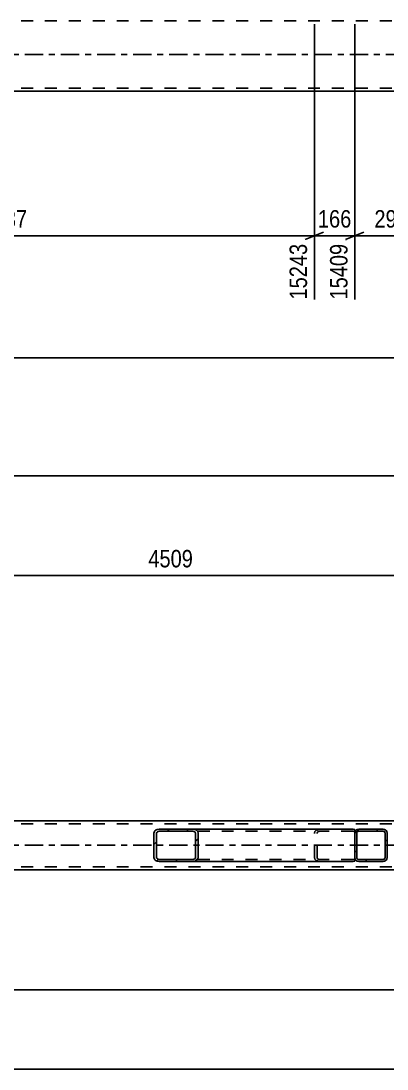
# Model space of a CAD drawing. Header units: millimetres. Extents: x -167 to 1022, y -666 to 175.
# Drawn here: x 521.6 to 581.6, y -293.9 to -122.1 of the extents above; entities that cross this region are included whole.
import ezdxf

# ---------------------------------------------------------------- set-up
doc = ezdxf.new("R2010")
doc.units = ezdxf.units.MM
doc.linetypes.add('DXK_LINE_DOT2', pattern=[3.9198, 1.9599, -1.9599])
doc.linetypes.add('DXK_LINE_DOT3', pattern=[5.9187, 2.979, -0.9799, 0.9799, -0.9799])
doc.styles.add('Arial Narrow', font='ARIALN.TTF', dxfattribs={"height": 0.2})

# ---------------------------------------------------------------- blocks, each defined once
blk = doc.blocks.new('Part-389677493-1498 - 1175')
at = {"color": 7, "linetype": 'DXK_LINE_DOT2'}
for p, q in [((798, -122.08), (-40, -122.08)), ((798, -133.12), (-40, -133.12))]:
    blk.add_line(p, q, dxfattribs=at)
at = {"color": 7, "linetype": 'DXK_LINE_DOT3'}
blk.add_line((-40, -127.6), (798, -127.6), dxfattribs=at)
at = {"color": 2, "linetype": 'Continuous'}
blk.add_line((793.2, -133.6), (235.15, -133.6), dxfattribs=at)
blk = doc.blocks.new('Part-389677493-41481 - 41460')
at = {"linetype": 'Continuous'}
h = blk.add_hatch(dxfattribs=at)
h.set_pattern_fill('', scale=0.7, style=0, pattern_type=0)
h.set_pattern_definition([(45, (581.2462, -259.805), (-1.57154, 1.57154), [])])
h.paths.add_polyline_path([(581, -259.85), (581.25, -259.8), (581.45, -259.67), (581.59, -259.46), (581.64, -259.21), (581.64, -255.21), (581.59, -254.97), (581.45, -254.76), (581.25, -254.62), (581, -254.57), (577, -254.57), (576.76, -254.62), (576.55, -254.76), (576.41, -254.97), (576.36, -255.21), (576.36, -259.21), (576.41, -259.46), (576.55, -259.67), (576.76, -259.8), (577, -259.85)])
h.paths.add_polyline_path([(576.88, -259.51), (576.78, -259.44), (576.71, -259.34), (576.68, -259.21), (576.68, -255.21), (576.71, -255.09), (576.78, -254.99), (576.88, -254.92), (577, -254.89), (581, -254.89), (581.12, -254.92), (581.23, -254.99), (581.3, -255.09), (581.32, -255.21), (581.32, -259.21), (581.3, -259.34), (581.23, -259.44), (581.12, -259.51), (581, -259.53), (577, -259.53)])
at = {"color": 7, "linetype": 'DXK_LINE_DOT2'}
for p, q in [((576.36, -255.21), (576.41, -254.97)), ((576.36, -259.21), (576.36, -255.21)), ((576.71, -255.09), (576.68, -255.21)), ((576.68, -259.21), (576.68, -255.21)), ((576.76, -254.62), (577, -254.57)), ((577, -254.89), (576.88, -254.92)), ((577, -254.57), (581, -254.57)), ((577, -254.89), (581, -254.89)), ((581, -254.57), (581.25, -254.62)), ((581.12, -254.92), (581, -254.89)), ((581.32, -255.21), (581.3, -255.09)), ((581.32, -259.21), (581.32, -255.21)), ((581.59, -254.97), (581.64, -255.21)), ((581.64, -259.21), (581.64, -255.21)), ((576.41, -259.46), (576.36, -259.21)), ((576.68, -259.21), (576.71, -259.34)), ((581.3, -259.34), (581.32, -259.21)), ((581.64, -259.21), (581.59, -259.46)), ((577, -259.85), (576.76, -259.8)), ((576.88, -259.51), (577, -259.53)), ((577, -259.53), (581, -259.53)), ((577, -259.85), (581, -259.85)), ((581, -259.53), (581.12, -259.51)), ((581.25, -259.8), (581, -259.85))]:
    blk.add_line(p, q, dxfattribs=at)
at = {"color": 2, "linetype": 'Continuous'}
for p, q in [((576.41, -254.97), (576.36, -255.21)), ((576.36, -259.21), (576.36, -255.21)), ((576.68, -255.21), (576.71, -255.09)), ((576.68, -259.21), (576.68, -255.21)), ((577, -254.57), (576.76, -254.62)), ((576.88, -254.92), (577, -254.89)), ((577, -254.57), (581, -254.57)), ((577, -254.89), (581, -254.89)), ((581.25, -254.62), (581, -254.57)), ((581, -254.89), (581.12, -254.92)), ((581.3, -255.09), (581.32, -255.21)), ((581.32, -259.21), (581.32, -255.21)), ((581.64, -255.21), (581.59, -254.97)), ((581.64, -259.21), (581.64, -255.21)), ((576.36, -259.21), (576.41, -259.46)), ((576.71, -259.34), (576.68, -259.21)), ((581.32, -259.21), (581.3, -259.34)), ((581.59, -259.46), (581.64, -259.21)), ((576.76, -259.8), (577, -259.85)), ((577, -259.53), (576.88, -259.51)), ((577, -259.53), (581, -259.53)), ((577, -259.85), (581, -259.85)), ((581.12, -259.51), (581, -259.53)), ((581, -259.85), (581.25, -259.8))]:
    blk.add_line(p, q, dxfattribs=at)
at = {"color": 7, "linetype": 'DXK_LINE_DOT2'}
for centre, radius, start, end in [((577, -255.21), 0.64, 112.5, 157.5), ((577, -255.21), 0.32, 112.5, 157.5), ((581, -255.21), 0.32, 22.5, 67.5), ((581, -255.21), 0.64, 22.5, 67.5), ((577, -259.21), 0.32, 202.5, 247.5), ((581, -259.21), 0.32, 292.5, 337.5), ((577, -259.21), 0.64, 202.5, 247.5), ((581, -259.21), 0.64, 292.5, 337.5)]:
    blk.add_arc(centre, radius, start, end, dxfattribs=at)
at = {"color": 2, "linetype": 'Continuous'}
for centre, radius, start, end in [((577, -255.21), 0.64, 112.5, 157.5), ((577, -255.21), 0.32, 112.5, 157.5), ((581, -255.21), 0.32, 22.5, 67.5), ((581, -255.21), 0.64, 22.5, 67.5), ((577, -259.21), 0.32, 202.5, 247.5), ((581, -259.21), 0.32, 292.5, 337.5), ((577, -259.21), 0.64, 202.5, 247.5), ((581, -259.21), 0.64, 292.5, 337.5)]:
    blk.add_arc(centre, radius, start, end, dxfattribs=at)
blk = doc.blocks.new('Part-389677493-41489 - 41460')
at = {"linetype": 'Continuous'}
h = blk.add_hatch(dxfattribs=at)
h.set_pattern_fill('', scale=0.7, style=0, pattern_type=0)
h.set_pattern_definition([(45, (550.147, -259.805), (-1.57154, 1.57154), [])])
h.paths.add_polyline_path([(549.81, -259.85), (550.15, -259.8), (550.43, -259.67), (550.62, -259.46), (550.69, -259.21), (550.69, -255.21), (550.62, -254.97), (550.43, -254.76), (550.15, -254.62), (549.81, -254.57), (544.32, -254.57), (543.98, -254.62), (543.7, -254.76), (543.51, -254.97), (543.44, -255.21), (543.44, -259.21), (543.51, -259.46), (543.7, -259.67), (543.98, -259.8), (544.32, -259.85)])
h.paths.add_polyline_path([(544.15, -259.51), (544.01, -259.44), (543.91, -259.34), (543.88, -259.21), (543.88, -255.21), (543.91, -255.09), (544.01, -254.99), (544.15, -254.92), (544.32, -254.89), (549.81, -254.89), (549.98, -254.92), (550.12, -254.99), (550.22, -255.09), (550.25, -255.21), (550.25, -259.21), (550.22, -259.34), (550.12, -259.44), (549.98, -259.51), (549.81, -259.53), (544.32, -259.53)])
at = {"color": 2, "linetype": 'Continuous'}
for p, q in [((543.51, -254.97), (543.44, -255.21)), ((543.44, -259.21), (543.44, -255.21)), ((543.88, -255.21), (543.91, -255.09)), ((543.88, -259.21), (543.88, -255.21)), ((544.32, -254.57), (543.98, -254.62)), ((544.15, -254.92), (544.32, -254.89)), ((544.32, -254.57), (549.81, -254.57)), ((544.32, -254.89), (549.81, -254.89)), ((576.1, -254.57), (549.81, -254.57)), ((550.15, -254.62), (549.81, -254.57)), ((549.81, -254.89), (549.98, -254.92)), ((550.22, -255.09), (550.25, -255.21)), ((550.25, -259.21), (550.25, -255.21)), ((550.69, -255.21), (550.62, -254.97)), ((550.69, -259.21), (550.69, -255.21)), ((576.1, -254.57), (576.36, -254.61)), ((576.36, -254.61), (576.36, -254.62)), ((576.36, -254.62), (576.36, -254.76)), ((576.36, -254.76), (576.36, -255.21)), ((543.44, -259.21), (543.51, -259.46)), ((543.91, -259.34), (543.88, -259.21)), ((550.25, -259.21), (550.22, -259.34)), ((550.62, -259.46), (550.69, -259.21)), ((576.36, -259.82), (576.36, -259.21)), ((543.98, -259.8), (544.32, -259.85)), ((544.32, -259.53), (544.15, -259.51)), ((544.32, -259.53), (549.81, -259.53)), ((544.32, -259.85), (549.81, -259.85)), ((549.98, -259.51), (549.81, -259.53)), ((549.81, -259.85), (550.15, -259.8)), ((576.1, -259.85), (549.81, -259.85)), ((576.1, -259.85), (576.36, -259.82))]:
    blk.add_line(p, q, dxfattribs=at)
at = {"color": 7, "linetype": 'DXK_LINE_DOT2'}
for p, q in [((549.81, -254.57), (544.32, -254.57)), ((576.1, -254.89), (544.32, -254.89)), ((569.73, -255.21), (569.8, -254.97)), ((569.73, -259.21), (569.73, -255.21)), ((570.21, -255.09), (570.17, -255.21)), ((570.17, -259.21), (570.17, -255.21)), ((570.28, -254.62), (570.61, -254.57)), ((570.61, -254.89), (570.45, -254.92)), ((576.27, -254.92), (576.1, -254.89)), ((576.36, -254.96), (576.27, -254.92)), ((576.36, -254.76), (576.36, -254.96)), ((576.36, -259.21), (576.36, -254.97)), ((569.8, -259.46), (569.73, -259.21)), ((570.17, -259.21), (570.21, -259.34)), ((576.1, -259.53), (544.32, -259.53)), ((549.81, -259.85), (544.32, -259.85)), ((570.61, -259.85), (570.28, -259.8)), ((570.45, -259.51), (570.61, -259.53)), ((576.1, -259.53), (576.27, -259.51)), ((576.27, -259.51), (576.36, -259.47))]:
    blk.add_line(p, q, dxfattribs=at)
at = {"color": 2, "linetype": 'Continuous'}
for centre, radius, start, end in [((544.19, -255.4), 0.802, 104.5547, 147.5896), ((544.25, -255.31), 0.401, 104.5547, 147.5896), ((549.88, -255.31), 0.401, 32.4104, 75.4453), ((549.95, -255.4), 0.802, 32.4104, 75.4453), ((544.25, -259.12), 0.401, 212.4104, 255.4453), ((549.88, -259.12), 0.401, 284.5547, 327.5896), ((544.19, -259.03), 0.802, 212.4104, 255.4453), ((549.95, -259.03), 0.802, 284.5547, 327.5896)]:
    blk.add_arc(centre, radius, start, end, dxfattribs=at)
at = {"color": 7, "linetype": 'DXK_LINE_DOT2'}
for centre, radius, start, end in [((570.48, -255.4), 0.802, 104.5547, 147.5896), ((570.55, -255.31), 0.401, 104.5547, 147.5896), ((570.55, -259.12), 0.401, 212.4104, 255.4453), ((570.48, -259.03), 0.802, 212.4104, 255.4453)]:
    blk.add_arc(centre, radius, start, end, dxfattribs=at)
blk = doc.blocks.new('Part-389677493-41572 - 41460')
at = {"color": 7, "linetype": 'DXK_LINE_DOT2'}
for p, q in [((798, -253.69), (-40, -253.69)), ((798, -260.73), (-40, -260.73))]:
    blk.add_line(p, q, dxfattribs=at)
at = {"color": 2, "linetype": 'Continuous'}
for p, q in [((793.2, -253.21), (-35.2, -253.21)), ((637.01, -261.21), (461, -261.21))]:
    blk.add_line(p, q, dxfattribs=at)
at = {"color": 7, "linetype": 'DXK_LINE_DOT3'}
blk.add_line((-40, -257.21), (798, -257.21), dxfattribs=at)
blk = doc.blocks.new('StraightDimension-389677493-35658 - 1175')
at = {"color": 7, "linetype": 'Continuous'}
for p, q in [((569.73, -122.6), (569.73, -167.74)), ((576.36, -122.6), (576.36, -167.74)), ((568.23, -157.9), (571.23, -156.7)), ((569.73, -157.3), (576.36, -157.3)), ((577.86, -156.7), (574.86, -157.9))]:
    blk.add_line(p, q, dxfattribs=at)
at = {"color": 0}
blk.add_wipeout([(576.39, -156.55), (576.39, -152.35), (569.71, -152.35), (569.71, -156.55)], dxfattribs=at)
at = {"color": 0, "linetype": 'Continuous'}
blk.add_wipeout([(575.76, -158), (571.56, -158), (571.56, -168.34), (575.76, -168.34)], dxfattribs=at)
at = {"color": 3, "style": 'Arial Narrow'}
blk.add_text('166', height=2.863, dxfattribs=at).set_placement((570.31, -155.95))
at = {"color": 3, "linetype": 'Continuous', "style": 'Arial Narrow'}
blk.add_text('15409', height=2.863, rotation=90.0002, dxfattribs=at).set_placement((575.16, -167.74))
blk = doc.blocks.new('StraightDimension-389677493-35657 - 1175')
at = {"color": 7, "linetype": 'Continuous'}
for p, q in [((576.36, -122.6), (576.36, -167.74)), ((588.27, -122.6), (588.27, -167.74)), ((574.86, -157.9), (577.86, -156.7)), ((576.36, -157.3), (588.27, -157.3)), ((589.77, -156.7), (586.77, -157.9))]:
    blk.add_line(p, q, dxfattribs=at)
at = {"color": 0}
blk.add_wipeout([(585.66, -156.55), (585.66, -152.35), (578.97, -152.35), (578.97, -156.55)], dxfattribs=at)
at = {"color": 0, "linetype": 'Continuous'}
blk.add_wipeout([(587.67, -158), (583.47, -158), (583.47, -168.34), (587.67, -168.34)], dxfattribs=at)
at = {"color": 3, "style": 'Arial Narrow'}
blk.add_text('298', height=2.863, dxfattribs=at).set_placement((579.57, -155.95))
at = {"color": 3, "linetype": 'Continuous', "style": 'Arial Narrow'}
blk.add_text('15707', height=2.863, rotation=90.0002, dxfattribs=at).set_placement((587.07, -167.74))
blk = doc.blocks.new('StraightDimension-389677493-35659 - 1175')
at = {"color": 7, "linetype": 'Continuous'}
for p, q in [((468.27, -122.6), (468.27, -167.74)), ((569.73, -122.6), (569.73, -167.74)), ((469.77, -156.7), (466.77, -157.9)), ((468.27, -157.3), (569.73, -157.3)), ((568.23, -157.9), (571.23, -156.7))]:
    blk.add_line(p, q, dxfattribs=at)
at = {"color": 0}
blk.add_wipeout([(523.26, -156.55), (523.26, -152.35), (514.75, -152.35), (514.75, -156.55)], dxfattribs=at)
at = {"color": 0, "linetype": 'Continuous'}
blk.add_wipeout([(569.13, -158), (564.93, -158), (564.93, -168.34), (569.13, -168.34)], dxfattribs=at)
at = {"color": 3, "style": 'Arial Narrow'}
blk.add_text('2537', height=2.863, dxfattribs=at).set_placement((515.35, -155.95))
at = {"color": 3, "linetype": 'Continuous', "style": 'Arial Narrow'}
blk.add_text('15243', height=2.863, rotation=90.0002, dxfattribs=at).set_placement((568.53, -167.74))
blk = doc.blocks.new('StraightDimension-389677493-35931 - 1175')
at = {"color": 7, "linetype": 'Continuous'}
blk.add_line((-41, -177.28), (839, -177.28), dxfattribs=at)
blk = doc.blocks.new('StraightDimension-389677493-43880 - 41460')
at = {"color": 7, "linetype": 'Continuous'}
blk.add_line((211.75, -196.67), (798, -196.67), dxfattribs=at)
blk = doc.blocks.new('StraightDimension-389677493-44092 - 41460')
at = {"color": 7, "linetype": 'Continuous'}
blk.add_line((-40, -280.91), (798, -280.91), dxfattribs=at)
blk = doc.blocks.new('StraightDimension-389677493-44413 - 41460')
at = {"color": 7, "linetype": 'Continuous'}
blk.add_line((-41, -293.88), (799, -293.88), dxfattribs=at)
blk = doc.blocks.new('StraightDimension-389677493-55193 - 41460')
at = {"color": 7, "linetype": 'Continuous'}
blk.add_line((456, -213), (636.36, -213), dxfattribs=at)
at = {"color": 0}
blk.add_wipeout([(550.44, -212.25), (550.44, -208.05), (541.92, -208.05), (541.92, -212.25)], dxfattribs=at)
at = {"color": 3, "style": 'Arial Narrow'}
blk.add_text('4509', height=2.863, dxfattribs=at).set_placement((542.52, -211.65))

msp = doc.modelspace()

# ---------------------------------------------------------------- block references
for name in ['Part-389677493-1498 - 1175', 'StraightDimension-389677493-43880 - 41460', 'Part-389677493-41572 - 41460', 'Part-389677493-41489 - 41460', 'Part-389677493-41481 - 41460', 'StraightDimension-389677493-44092 - 41460']:
    msp.add_blockref(name, (0, 0))

# ---------------------------------------------------------------- next in the draw order: block references
for name in ['StraightDimension-389677493-35658 - 1175', 'StraightDimension-389677493-55193 - 41460', 'StraightDimension-389677493-44413 - 41460']:
    msp.add_blockref(name, (0, 0))

# ---------------------------------------------------------------- next in the draw order: block references
for name in ['StraightDimension-389677493-35659 - 1175', 'StraightDimension-389677493-35657 - 1175']:
    msp.add_blockref(name, (0, 0))

# ---------------------------------------------------------------- next in the draw order: block references
msp.add_blockref('StraightDimension-389677493-35931 - 1175', (0, 0))

doc.saveas('drawing.dxf')
